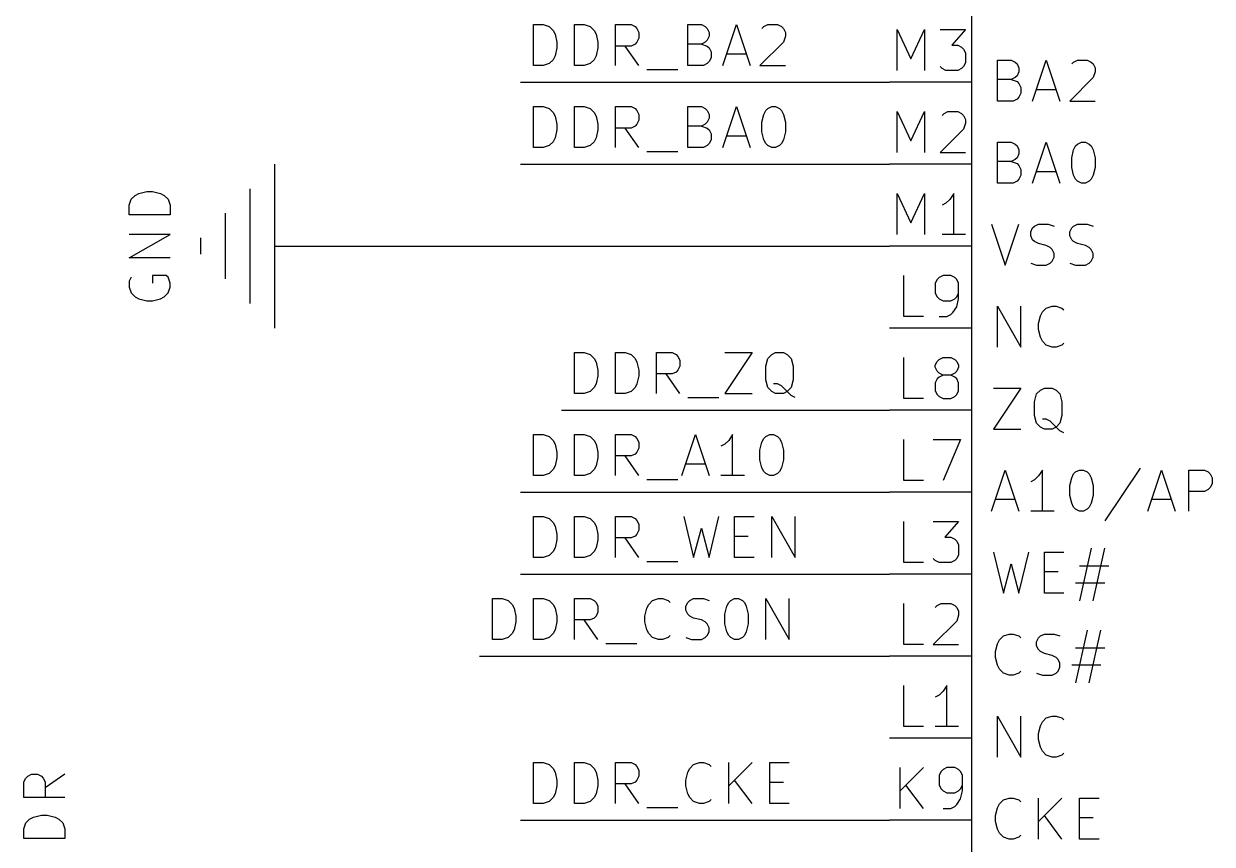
# Model space of a CAD drawing. Header units: millimetres. Extents: x 3 to 246, y -195 to -4.
# Drawn here: x 12.55 to 49.37, y -99.81 to -74.39 of the extents above; entities that cross this region are included whole.
import ezdxf

# ---------------------------------------------------------------- set-up
doc = ezdxf.new("R2010")
doc.units = ezdxf.units.MM
for name, color, linetype in [('GREENSIXTYFIVE', 129, 'CONTINUOUS'), ('LIGHTGREEN', 92, 'CONTINUOUS'), ('LIGHTRED', 12, 'CONTINUOUS'), ('RED', 14, 'CONTINUOUS'), ('REDSIX', 19, 'CONTINUOUS')]:
    doc.layers.add(name, color=color, linetype=linetype)

msp = doc.modelspace()

# ---------------------------------------------------------------- linework, layer by layer
at = {"layer": 'GREENSIXTYFIVE', "linetype": 'CONTINUOUS'}
for p, q in [((42.7203, -76.7875), (42.7203, -75.5175)), ((42.7203, -75.5175), (43.1437, -75.5175)), ((43.1437, -75.5175), (43.2646, -75.578)), ((43.2646, -75.578), (43.3251, -75.6385)), ((43.3251, -75.6385), (43.3856, -75.7594)), ((43.3856, -75.7594), (43.3856, -75.8804)), ((43.8089, -76.7875), (44.2322, -75.5175)), ((44.2322, -75.5175), (44.6556, -76.7875)), ((45.0185, -75.6385), (45.0789, -75.578)), ((45.0789, -75.578), (45.1999, -75.5175)), ((45.1999, -75.5175), (45.5023, -75.5175)), ((45.5023, -75.5175), (45.6232, -75.578)), ((45.6232, -75.578), (45.6837, -75.6385)), ((45.6837, -75.6385), (45.7442, -75.7594)), ((45.7442, -75.7594), (45.7442, -75.8804)), ((43.1437, -76.1223), (42.7203, -76.1223)), ((43.2646, -76.0618), (43.1437, -76.1223)), ((43.1437, -76.1223), (43.3251, -76.1828)), ((43.3251, -76.0013), (43.2646, -76.0618)), ((43.3856, -75.8804), (43.3251, -76.0013)), ((43.3251, -76.1828), (43.3856, -76.2432)), ((45.6837, -76.0618), (44.958, -76.7875)), ((45.7442, -75.8804), (45.6837, -76.0618)), ((43.3856, -76.2432), (43.446, -76.3642)), ((43.446, -76.5456), (43.3856, -76.6666)), ((43.446, -76.3642), (43.446, -76.5456)), ((43.9299, -76.4247), (44.5346, -76.4247)), ((43.2041, -76.7875), (42.7203, -76.7875)), ((43.3251, -76.7271), (43.2041, -76.7875)), ((43.3856, -76.6666), (43.3251, -76.7271)), ((44.958, -76.7875), (45.7442, -76.7875)), ((42.7203, -79.3275), (42.7203, -78.0575)), ((42.7203, -78.0575), (43.1437, -78.0575)), ((43.1437, -78.0575), (43.2646, -78.118)), ((43.2646, -78.118), (43.3251, -78.1785)), ((43.3251, -78.1785), (43.3856, -78.2994)), ((43.3856, -78.4204), (43.3251, -78.5413)), ((43.3856, -78.2994), (43.3856, -78.4204)), ((43.8089, -79.3275), (44.2322, -78.0575)), ((44.2322, -78.0575), (44.6556, -79.3275)), ((45.0185, -78.5413), (45.0789, -78.2994)), ((45.0789, -78.2994), (45.1394, -78.1785)), ((45.1394, -78.1785), (45.1999, -78.118)), ((45.1999, -78.118), (45.3208, -78.0575)), ((45.3208, -78.0575), (45.4418, -78.0575)), ((45.4418, -78.0575), (45.5627, -78.118)), ((45.5627, -78.118), (45.6232, -78.1785)), ((45.6232, -78.1785), (45.6837, -78.2994)), ((45.6837, -78.2994), (45.7442, -78.5413)), ((43.1437, -78.6623), (42.7203, -78.6623)), ((43.2646, -78.6018), (43.1437, -78.6623)), ((43.1437, -78.6623), (43.3251, -78.7228)), ((43.3251, -78.5413), (43.2646, -78.6018)), ((43.3251, -78.7228), (43.3856, -78.7832)), ((43.3856, -78.7832), (43.446, -78.9042)), ((45.0185, -78.8437), (45.0185, -78.5413)), ((45.7442, -78.5413), (45.7442, -78.8437)), ((43.446, -79.0856), (43.3856, -79.2066)), ((43.446, -78.9042), (43.446, -79.0856)), ((43.9299, -78.9647), (44.5346, -78.9647)), ((45.0789, -79.0856), (45.0185, -78.8437)), ((45.1394, -79.2066), (45.0789, -79.0856)), ((45.6837, -79.0856), (45.6232, -79.2066)), ((45.7442, -78.8437), (45.6837, -79.0856)), ((43.2041, -79.3275), (42.7203, -79.3275)), ((43.3251, -79.2671), (43.2041, -79.3275)), ((43.3856, -79.2066), (43.3251, -79.2671)), ((45.1999, -79.2671), (45.1394, -79.2066)), ((45.3208, -79.3275), (45.1999, -79.2671)), ((45.4418, -79.3275), (45.3208, -79.3275)), ((45.5627, -79.2671), (45.4418, -79.3275)), ((45.6232, -79.2066), (45.5627, -79.2671)), ((15.8191, -80.0099), (15.8796, -79.8285)), ((15.8796, -79.8285), (16.0006, -79.7075)), ((16.0006, -79.7075), (16.1215, -79.647)), ((16.1215, -79.647), (16.3634, -79.5866)), ((16.3634, -79.5866), (16.5448, -79.5866)), ((16.5448, -79.5866), (16.7867, -79.647)), ((16.7867, -79.647), (16.9077, -79.7075)), ((16.9077, -79.7075), (17.0287, -79.8285)), ((17.0287, -79.8285), (17.0891, -80.0099)), ((15.8191, -80.3123), (15.8191, -80.0099)), ((17.0891, -80.0099), (17.0891, -80.3123)), ((17.0891, -80.3123), (15.8191, -80.3123)), ((42.5389, -80.5975), (42.9622, -81.8675)), ((42.9622, -81.8675), (43.3856, -80.5975)), ((43.8694, -80.658), (43.9904, -80.5975)), ((43.9904, -80.5975), (44.2927, -80.5975)), ((44.2927, -80.5975), (44.4742, -80.658)), ((45.0789, -80.658), (45.1999, -80.5975)), ((45.1999, -80.5975), (45.5022, -80.5975)), ((45.5022, -80.5975), (45.6837, -80.658)), ((15.8191, -81.6428), (17.0891, -80.9171)), ((17.0891, -80.9171), (15.8191, -80.9171)), ((43.7485, -80.8394), (43.8089, -80.7185)), ((43.7485, -80.9604), (43.7485, -80.8394)), ((43.8089, -81.0813), (43.7485, -80.9604)), ((43.8089, -80.7185), (43.8694, -80.658)), ((44.958, -80.8394), (45.0184, -80.7185)), ((44.958, -80.9604), (44.958, -80.8394)), ((45.0184, -81.0813), (44.958, -80.9604)), ((45.0184, -80.7185), (45.0789, -80.658)), ((43.8694, -81.1418), (43.8089, -81.0813)), ((43.9904, -81.2023), (43.8694, -81.1418)), ((44.2323, -81.2628), (43.9904, -81.2023)), ((44.3532, -81.3232), (44.2323, -81.2628)), ((44.4137, -81.3837), (44.3532, -81.3232)), ((45.0789, -81.1418), (45.0184, -81.0813)), ((45.1999, -81.2023), (45.0789, -81.1418)), ((45.4418, -81.2628), (45.1999, -81.2023)), ((45.5627, -81.3232), (45.4418, -81.2628)), ((45.6232, -81.3837), (45.5627, -81.3232)), ((17.0891, -81.6428), (15.8191, -81.6428)), ((44.4742, -81.5047), (44.4137, -81.3837)), ((44.4137, -81.7466), (44.4742, -81.6256)), ((44.4742, -81.6256), (44.4742, -81.5047)), ((45.6837, -81.5047), (45.6232, -81.3837)), ((45.6232, -81.7466), (45.6837, -81.6256)), ((45.6837, -81.6256), (45.6837, -81.5047)), ((43.7485, -81.8071), (43.9299, -81.8675)), ((43.9299, -81.8675), (44.2323, -81.8675)), ((44.2323, -81.8675), (44.3532, -81.8071)), ((44.3532, -81.8071), (44.4137, -81.7466)), ((44.958, -81.8071), (45.1394, -81.8675)), ((45.1394, -81.8675), (45.4418, -81.8675)), ((45.4418, -81.8675), (45.5627, -81.8071)), ((45.5627, -81.8071), (45.6232, -81.7466)), ((15.8796, -82.2475), (15.8191, -82.3685)), ((15.8191, -82.3685), (15.8191, -82.5499)), ((16.9682, -82.1871), (16.5448, -82.1871)), ((16.5448, -82.1871), (16.5448, -82.429)), ((17.0287, -82.2475), (16.9682, -82.1871)), ((17.0891, -82.429), (17.0287, -82.2475)), ((17.0891, -82.5499), (17.0891, -82.429)), ((15.8191, -82.5499), (15.8796, -82.7313)), ((15.8796, -82.7313), (16.0006, -82.8523)), ((16.9077, -82.8523), (17.0287, -82.7313)), ((17.0287, -82.7313), (17.0891, -82.5499)), ((16.0006, -82.8523), (16.1215, -82.9128)), ((16.1215, -82.9128), (16.3634, -82.9732)), ((16.3634, -82.9732), (16.5448, -82.9732)), ((16.5448, -82.9732), (16.7867, -82.9128)), ((16.7867, -82.9128), (16.9077, -82.8523)), ((42.7203, -84.4075), (42.7203, -83.1375)), ((42.7203, -83.1375), (43.446, -84.4075)), ((43.446, -84.4075), (43.446, -83.1375)), ((44.1113, -83.319), (44.2323, -83.198)), ((44.2323, -83.198), (44.4137, -83.1375)), ((44.4137, -83.1375), (44.5346, -83.1375)), ((44.5346, -83.1375), (44.7161, -83.198)), ((44.7161, -83.198), (44.7765, -83.2585)), ((43.9904, -83.6818), (44.0508, -83.4399)), ((44.0508, -83.4399), (44.1113, -83.319)), ((43.9904, -83.8632), (43.9904, -83.6818)), ((44.0508, -84.1051), (43.9904, -83.8632)), ((44.1113, -84.2261), (44.0508, -84.1051)), ((44.2323, -84.3471), (44.1113, -84.2261)), ((44.7765, -84.2866), (44.7161, -84.3471)), ((44.4137, -84.4075), (44.2323, -84.3471)), ((44.5346, -84.4075), (44.4137, -84.4075)), ((44.7161, -84.3471), (44.5346, -84.4075)), ((42.5994, -85.6775), (43.446, -85.6775)), ((43.446, -85.6775), (42.5994, -86.9475)), ((43.9298, -85.859), (44.0508, -85.738)), ((44.0508, -85.738), (44.1717, -85.6775)), ((44.1717, -85.6775), (44.4136, -85.6775)), ((44.4136, -85.6775), (44.5346, -85.738)), ((44.5346, -85.738), (44.6555, -85.859)), ((43.8694, -86.1009), (43.9298, -85.859)), ((43.8694, -86.5242), (43.8694, -86.1009)), ((44.6555, -85.859), (44.716, -86.1009)), ((44.716, -86.1009), (44.716, -86.5242)), ((43.9298, -86.7661), (43.8694, -86.5242)), ((44.0508, -86.8871), (43.9298, -86.7661)), ((44.1717, -86.9475), (44.0508, -86.8871)), ((44.2322, -86.6451), (44.1113, -86.6451)), ((44.3532, -86.7056), (44.2322, -86.6451)), ((44.5346, -86.8871), (44.3532, -86.7056)), ((44.5346, -86.8871), (44.4136, -86.9475)), ((44.6555, -86.7661), (44.5346, -86.8871)), ((44.6555, -87.008), (44.5346, -86.8871)), ((44.716, -86.5242), (44.6555, -86.7661)), ((42.5994, -86.9475), (43.446, -86.9475)), ((44.4136, -86.9475), (44.1717, -86.9475)), ((44.7765, -87.0685), (44.6555, -87.008)), ((42.5389, -89.4875), (42.9622, -88.2175)), ((42.9622, -88.2175), (43.3856, -89.4875)), ((44.1113, -88.2175), (43.9904, -88.399)), ((44.1113, -89.4875), (44.1113, -88.2175)), ((45.0184, -88.4594), (45.0789, -88.3385)), ((45.0789, -88.3385), (45.1394, -88.278)), ((45.1394, -88.278), (45.2603, -88.2175)), ((45.2603, -88.2175), (45.3813, -88.2175)), ((45.3813, -88.2175), (45.5022, -88.278)), ((45.5022, -88.278), (45.5627, -88.3385)), ((45.5627, -88.3385), (45.6232, -88.4594)), ((47.1351, -88.1571), (46.0465, -89.7899)), ((47.377, -89.4875), (47.8003, -88.2175)), ((47.8003, -88.2175), (48.2237, -89.4875)), ((48.647, -89.4875), (48.647, -88.2175)), ((48.647, -88.2175), (49.1308, -88.2175)), ((49.1308, -88.2175), (49.2518, -88.278)), ((49.2518, -88.278), (49.3123, -88.3385)), ((49.3123, -88.3385), (49.3727, -88.4594)), ((43.8694, -88.5199), (43.7485, -88.5804)), ((43.9904, -88.399), (43.8694, -88.5199)), ((44.958, -88.7013), (45.0184, -88.4594)), ((44.958, -89.0037), (44.958, -88.7013)), ((45.6232, -88.4594), (45.6837, -88.7013)), ((45.6837, -88.7013), (45.6837, -89.0037)), ((49.3727, -88.6409), (49.3123, -88.7618)), ((49.3727, -88.4594), (49.3727, -88.6409)), ((45.0184, -89.2456), (44.958, -89.0037)), ((45.6837, -89.0037), (45.6232, -89.2456)), ((49.1308, -88.8828), (48.647, -88.8828)), ((49.2518, -88.8223), (49.1308, -88.8828)), ((49.3123, -88.7618), (49.2518, -88.8223)), ((42.6599, -89.1247), (43.2646, -89.1247)), ((45.0789, -89.3666), (45.0184, -89.2456)), ((45.1394, -89.4271), (45.0789, -89.3666)), ((45.2603, -89.4875), (45.1394, -89.4271)), ((45.5022, -89.4271), (45.3813, -89.4875)), ((45.5627, -89.3666), (45.5022, -89.4271)), ((45.6232, -89.2456), (45.5627, -89.3666)), ((47.498, -89.1247), (48.1027, -89.1247)), ((44.4742, -89.4875), (43.7485, -89.4875)), ((45.3813, -89.4875), (45.2603, -89.4875)), ((42.5994, -90.7575), (42.9018, -92.0275)), ((43.3856, -92.0275), (43.688, -90.7575)), ((44.1717, -92.0275), (44.1717, -90.7575)), ((44.1717, -90.7575), (44.7765, -90.7575)), ((45.6231, -90.6366), (45.2603, -92.2694)), ((45.6836, -92.2694), (46.0464, -90.6366)), ((42.9018, -92.0275), (43.1437, -91.1204)), ((43.1437, -91.1204), (43.3856, -92.0275)), ((45.2603, -91.1809), (46.1674, -91.1809)), ((44.1717, -91.3623), (44.5951, -91.3623)), ((44.7765, -92.0275), (44.1717, -92.0275)), ((46.0464, -91.7251), (45.1393, -91.7251)), ((42.7203, -93.5999), (42.7808, -93.479)), ((42.7808, -93.479), (42.9018, -93.358)), ((42.9018, -93.358), (43.0832, -93.2975)), ((43.0832, -93.2975), (43.2041, -93.2975)), ((43.2041, -93.2975), (43.3856, -93.358)), ((43.3856, -93.358), (43.446, -93.4185)), ((43.9299, -93.5394), (43.9903, -93.4185)), ((43.9903, -93.4185), (44.0508, -93.358)), ((44.0508, -93.358), (44.1718, -93.2975)), ((44.1718, -93.2975), (44.4741, -93.2975)), ((44.4741, -93.2975), (44.6556, -93.358)), ((45.5022, -93.1766), (45.1394, -94.8094)), ((45.5627, -94.8094), (45.9255, -93.1766)), ((42.6599, -93.8418), (42.7203, -93.5999)), ((42.6599, -94.0232), (42.6599, -93.8418)), ((43.9299, -93.6604), (43.9299, -93.5394)), ((43.9903, -93.7813), (43.9299, -93.6604)), ((44.0508, -93.8418), (43.9903, -93.7813)), ((44.1718, -93.9023), (44.0508, -93.8418)), ((45.1394, -93.7209), (46.0465, -93.7209)), ((42.7203, -94.2651), (42.6599, -94.0232)), ((44.4137, -93.9628), (44.1718, -93.9023)), ((44.5346, -94.0232), (44.4137, -93.9628)), ((44.5951, -94.0837), (44.5346, -94.0232)), ((44.6556, -94.2047), (44.5951, -94.0837)), ((44.6556, -94.3256), (44.6556, -94.2047)), ((42.7808, -94.3861), (42.7203, -94.2651)), ((42.9018, -94.5071), (42.7808, -94.3861)), ((43.0832, -94.5675), (42.9018, -94.5071)), ((43.2041, -94.5675), (43.0832, -94.5675)), ((43.3856, -94.5071), (43.2041, -94.5675)), ((43.446, -94.4466), (43.3856, -94.5071)), ((43.9299, -94.5071), (44.1113, -94.5675)), ((44.1113, -94.5675), (44.4137, -94.5675)), ((44.4137, -94.5675), (44.5346, -94.5071)), ((44.5346, -94.5071), (44.5951, -94.4466)), ((44.5951, -94.4466), (44.6556, -94.3256)), ((45.9255, -94.2651), (45.0184, -94.2651)), ((42.7203, -97.1075), (42.7203, -95.8375)), ((42.7203, -95.8375), (43.446, -97.1075)), ((43.446, -97.1075), (43.446, -95.8375)), ((44.0508, -96.1399), (44.1113, -96.019)), ((44.1113, -96.019), (44.2323, -95.898)), ((44.2323, -95.898), (44.4137, -95.8375)), ((44.4137, -95.8375), (44.5346, -95.8375)), ((44.5346, -95.8375), (44.7161, -95.898)), ((44.7161, -95.898), (44.7765, -95.9585)), ((43.9904, -96.3818), (44.0508, -96.1399)), ((43.9904, -96.5632), (43.9904, -96.3818)), ((44.0508, -96.8051), (43.9904, -96.5632)), ((44.1113, -96.9261), (44.0508, -96.8051)), ((44.2323, -97.0471), (44.1113, -96.9261)), ((44.4137, -97.1075), (44.2323, -97.0471)), ((44.5346, -97.1075), (44.4137, -97.1075)), ((44.7161, -97.0471), (44.5346, -97.1075)), ((44.7765, -96.9866), (44.7161, -97.0471)), ((12.5544, -97.8807), (12.6149, -97.7597)), ((12.5544, -97.8807), (12.6149, -97.7597)), ((12.5544, -98.3645), (12.5544, -97.8807)), ((12.5544, -98.3645), (12.5544, -97.8807)), ((12.6149, -97.7597), (12.6754, -97.6992)), ((12.6149, -97.7597), (12.6754, -97.6992)), ((12.6754, -97.6992), (12.7963, -97.6388)), ((12.6754, -97.6992), (12.7963, -97.6388)), ((12.7963, -97.6388), (12.9778, -97.6388)), ((12.7963, -97.6388), (12.9778, -97.6388)), ((12.9778, -97.6388), (13.0987, -97.6992)), ((12.9778, -97.6388), (13.0987, -97.6992)), ((13.0987, -97.6992), (13.1592, -97.7597)), ((13.0987, -97.6992), (13.1592, -97.7597)), ((13.1592, -97.7597), (13.2197, -97.8807)), ((13.1592, -97.7597), (13.2197, -97.8807)), ((13.8244, -97.6388), (13.2197, -98.0621)), ((13.8244, -97.6388), (13.2197, -98.0621)), ((13.2197, -97.8807), (13.2197, -98.3645)), ((13.2197, -97.8807), (13.2197, -98.3645)), ((13.8244, -98.3645), (12.5544, -98.3645)), ((13.8244, -98.3645), (12.5544, -98.3645)), ((42.7203, -98.6799), (42.7808, -98.559)), ((42.7808, -98.559), (42.9018, -98.438)), ((42.9018, -98.438), (43.0832, -98.3775)), ((43.0832, -98.3775), (43.2041, -98.3775)), ((43.2041, -98.3775), (43.3856, -98.438)), ((43.3856, -98.438), (43.446, -98.4985)), ((43.9903, -99.6475), (43.9903, -98.3775)), ((44.716, -98.3775), (43.9903, -99.1032)), ((45.2603, -99.6475), (45.2603, -98.3775)), ((45.2603, -98.3775), (45.8651, -98.3775)), ((12.6149, -99.1507), (12.7359, -99.0297)), ((12.6149, -99.1507), (12.7359, -99.0297)), ((12.7359, -99.0297), (12.8568, -98.9692)), ((12.7359, -99.0297), (12.8568, -98.9692)), ((12.8568, -98.9692), (13.0987, -98.9088)), ((12.8568, -98.9692), (13.0987, -98.9088)), ((13.0987, -98.9088), (13.2801, -98.9088)), ((13.0987, -98.9088), (13.2801, -98.9088)), ((13.2801, -98.9088), (13.522, -98.9692)), ((13.2801, -98.9088), (13.522, -98.9692)), ((13.522, -98.9692), (13.643, -99.0297)), ((13.522, -98.9692), (13.643, -99.0297)), ((13.643, -99.0297), (13.764, -99.1507)), ((13.643, -99.0297), (13.764, -99.1507)), ((42.6599, -98.9218), (42.7203, -98.6799)), ((42.6599, -99.1032), (42.6599, -98.9218)), ((44.716, -99.6475), (44.1718, -98.9218)), ((45.2603, -98.9823), (45.6837, -98.9823)), ((12.5544, -99.3321), (12.6149, -99.1507)), ((12.5544, -99.3321), (12.6149, -99.1507)), ((12.5544, -99.6345), (12.5544, -99.3321)), ((12.5544, -99.6345), (12.5544, -99.3321)), ((13.764, -99.1507), (13.8244, -99.3321)), ((13.764, -99.1507), (13.8244, -99.3321)), ((13.8244, -99.3321), (13.8244, -99.6345)), ((13.8244, -99.3321), (13.8244, -99.6345)), ((42.7203, -99.3451), (42.6599, -99.1032)), ((42.7808, -99.4661), (42.7203, -99.3451)), ((13.8244, -99.6345), (12.5544, -99.6345)), ((13.8244, -99.6345), (12.5544, -99.6345)), ((42.9018, -99.5871), (42.7808, -99.4661)), ((43.0832, -99.6475), (42.9018, -99.5871)), ((43.2041, -99.6475), (43.0832, -99.6475)), ((43.3856, -99.5871), (43.2041, -99.6475)), ((43.446, -99.5266), (43.3856, -99.5871)), ((45.8651, -99.6475), (45.2603, -99.6475))]:
    msp.add_line(p, q, dxfattribs=at)
at = {"layer": 'LIGHTGREEN', "linetype": 'CONTINUOUS'}
for p, q in [((27.94, -76.2), (39.37, -76.2)), ((27.94, -78.74), (39.37, -78.74)), ((22.86, -81.28), (39.37, -81.28)), ((29.21, -86.36), (39.37, -86.36)), ((27.94, -88.9), (39.37, -88.9)), ((27.94, -91.44), (39.37, -91.44)), ((26.67, -93.98), (39.37, -93.98)), ((27.94, -99.06), (39.37, -99.06))]:
    msp.add_line(p, q, dxfattribs=at)
at = {"layer": 'LIGHTRED', "linetype": 'CONTINUOUS'}
for p, q in [((39.6119, -75.8413), (39.6119, -74.5713)), ((39.6119, -74.5713), (40.0353, -75.4785)), ((40.0353, -75.4785), (40.4586, -74.5713)), ((40.4586, -74.5713), (40.4586, -75.8413)), ((40.9424, -74.5713), (41.7286, -74.5713)), ((41.7286, -74.5713), (41.3052, -75.0551)), ((41.3052, -75.0551), (41.4867, -75.0551)), ((41.4867, -75.0551), (41.6076, -75.1156)), ((41.6076, -75.1156), (41.6681, -75.1761)), ((41.6681, -75.1761), (41.7286, -75.297)), ((41.7286, -75.297), (41.7286, -75.5994)), ((41.0029, -75.7809), (40.9424, -75.7204)), ((41.1238, -75.8413), (41.0029, -75.7809)), ((41.4867, -75.8413), (41.1238, -75.8413)), ((41.6076, -75.7809), (41.4867, -75.8413)), ((41.6681, -75.7204), (41.6076, -75.7809)), ((41.7286, -75.5994), (41.6681, -75.7204)), ((39.6119, -78.3813), (39.6119, -77.1113)), ((39.6119, -77.1113), (40.0353, -78.0185)), ((40.0353, -78.0185), (40.4586, -77.1113)), ((40.4586, -77.1113), (40.4586, -78.3813)), ((41.0029, -77.2323), (41.0633, -77.1718)), ((41.0633, -77.1718), (41.1843, -77.1113)), ((41.1843, -77.1113), (41.4867, -77.1113)), ((41.4867, -77.1113), (41.6076, -77.1718)), ((41.6076, -77.1718), (41.6681, -77.2323)), ((41.6681, -77.2323), (41.7286, -77.3532)), ((41.6681, -77.6556), (40.9424, -78.3813)), ((41.7286, -77.4742), (41.6681, -77.6556)), ((41.7286, -77.3532), (41.7286, -77.4742)), ((40.9424, -78.3813), (41.7286, -78.3813)), ((39.6119, -80.9213), (39.6119, -79.6513)), ((39.6119, -79.6513), (40.0353, -80.5585)), ((40.0353, -80.5585), (40.4586, -79.6513)), ((40.4586, -79.6513), (40.4586, -80.9213)), ((41.2448, -79.8328), (41.1238, -79.9537)), ((41.3657, -79.6513), (41.2448, -79.8328)), ((41.3657, -80.9213), (41.3657, -79.6513)), ((41.1238, -79.9537), (41.0029, -80.0142)), ((41.7286, -80.9213), (41.0029, -80.9213)), ((39.8235, -83.4613), (39.8235, -82.1913)), ((40.8516, -82.3123), (40.7912, -82.4332)), ((40.7912, -82.4332), (40.7912, -82.7356)), ((40.9121, -82.2518), (40.8516, -82.3123)), ((41.0331, -82.1913), (40.9121, -82.2518)), ((41.275, -82.1913), (41.0331, -82.1913)), ((41.3959, -82.2518), (41.275, -82.1913)), ((41.4564, -82.3123), (41.3959, -82.2518)), ((41.5169, -82.4332), (41.4564, -82.3123)), ((41.5169, -82.917), (41.5169, -82.4332)), ((40.7912, -82.7356), (40.8516, -82.8566)), ((41.4564, -82.8566), (41.5169, -82.7356)), ((40.8516, -82.8566), (40.9121, -82.917)), ((40.9121, -82.917), (41.0331, -82.9775)), ((41.0331, -82.9775), (41.275, -82.9775)), ((41.275, -82.9775), (41.3959, -82.917)), ((41.3354, -83.3404), (41.4564, -83.1589)), ((41.3959, -82.917), (41.4564, -82.8566)), ((41.4564, -83.1589), (41.5169, -82.917)), ((40.4283, -83.4613), (39.8235, -83.4613)), ((40.9121, -83.4613), (41.154, -83.4613)), ((41.154, -83.4613), (41.275, -83.4009)), ((41.275, -83.4009), (41.3354, -83.3404)), ((39.8235, -86.0013), (39.8235, -84.7313)), ((40.7912, -84.9732), (40.8516, -84.8523)), ((40.7912, -85.0337), (40.7912, -84.9732)), ((40.8516, -85.1547), (40.7912, -85.0337)), ((40.8516, -84.8523), (40.9121, -84.7918)), ((40.9121, -84.7918), (41.0331, -84.7313)), ((41.0331, -84.7313), (41.275, -84.7313)), ((41.275, -84.7313), (41.3959, -84.7918)), ((41.3959, -84.7918), (41.4564, -84.8523)), ((41.4564, -84.8523), (41.5169, -84.9732)), ((41.5169, -85.0337), (41.4564, -85.1547)), ((41.5169, -84.9732), (41.5169, -85.0337)), ((40.8516, -85.3966), (40.7912, -85.5175)), ((40.9121, -85.2151), (40.8516, -85.1547)), ((40.9121, -85.3361), (40.8516, -85.3966)), ((41.0331, -85.2756), (40.9121, -85.2151)), ((41.0331, -85.2756), (40.9121, -85.3361)), ((41.275, -85.2756), (41.0331, -85.2756)), ((41.3959, -85.2151), (41.275, -85.2756)), ((41.3959, -85.3361), (41.275, -85.2756)), ((41.4564, -85.1547), (41.3959, -85.2151)), ((41.4564, -85.3966), (41.3959, -85.3361)), ((41.5169, -85.5175), (41.4564, -85.3966)), ((40.7912, -85.5175), (40.7912, -85.7594)), ((40.7912, -85.7594), (40.8516, -85.8804)), ((41.4564, -85.8804), (41.5169, -85.7594)), ((41.5169, -85.7594), (41.5169, -85.5175)), ((40.4283, -86.0013), (39.8235, -86.0013)), ((40.8516, -85.8804), (40.9121, -85.9409)), ((40.9121, -85.9409), (41.0331, -86.0013)), ((41.0331, -86.0013), (41.275, -86.0013)), ((41.275, -86.0013), (41.3959, -85.9409)), ((41.3959, -85.9409), (41.4564, -85.8804)), ((39.8235, -88.5413), (39.8235, -87.2713)), ((40.7307, -87.2713), (41.5773, -87.2713)), ((41.5773, -87.2713), (41.0331, -88.5413)), ((40.4283, -88.5413), (39.8235, -88.5413)), ((39.8235, -91.0813), (39.8235, -89.8113)), ((40.7307, -89.8113), (41.5169, -89.8113)), ((41.5169, -89.8113), (41.0935, -90.2951)), ((41.0935, -90.2951), (41.275, -90.2951)), ((41.275, -90.2951), (41.3959, -90.3556)), ((41.3959, -90.3556), (41.4564, -90.4161)), ((41.4564, -90.4161), (41.5169, -90.537)), ((41.5169, -90.537), (41.5169, -90.8394)), ((41.5169, -90.8394), (41.4564, -90.9604)), ((40.4283, -91.0813), (39.8235, -91.0813)), ((40.7912, -91.0209), (40.7307, -90.9604)), ((40.9121, -91.0813), (40.7912, -91.0209)), ((41.275, -91.0813), (40.9121, -91.0813)), ((41.3959, -91.0209), (41.275, -91.0813)), ((41.4564, -90.9604), (41.3959, -91.0209)), ((39.8235, -93.6213), (39.8235, -92.3513)), ((40.7912, -92.4723), (40.8516, -92.4118)), ((40.8516, -92.4118), (40.9726, -92.3513)), ((40.9726, -92.3513), (41.275, -92.3513)), ((41.275, -92.3513), (41.3959, -92.4118)), ((41.3959, -92.4118), (41.4564, -92.4723)), ((41.4564, -92.4723), (41.5169, -92.5932)), ((41.5169, -92.7142), (41.4564, -92.8956)), ((41.5169, -92.5932), (41.5169, -92.7142)), ((41.4564, -92.8956), (40.7307, -93.6213)), ((40.4283, -93.6213), (39.8235, -93.6213)), ((40.7307, -93.6213), (41.5169, -93.6213)), ((39.8235, -96.1613), (39.8235, -94.8913)), ((41.154, -94.8913), (41.0331, -95.0728)), ((41.154, -96.1613), (41.154, -94.8913)), ((40.9121, -95.1937), (40.7912, -95.2542)), ((41.0331, -95.0728), (40.9121, -95.1937)), ((40.4283, -96.1613), (39.8235, -96.1613)), ((41.5169, -96.1613), (40.7912, -96.1613)), ((39.7026, -98.7013), (39.7026, -97.4313)), ((40.4283, -97.4313), (39.7026, -98.157)), ((40.9726, -97.5523), (40.9122, -97.6732)), ((41.0331, -97.4918), (40.9726, -97.5523)), ((41.1541, -97.4313), (41.0331, -97.4918)), ((41.396, -97.4313), (41.1541, -97.4313)), ((41.5169, -97.4918), (41.396, -97.4313)), ((41.5774, -97.5523), (41.5169, -97.4918)), ((41.6379, -97.6732), (41.5774, -97.5523)), ((40.9122, -97.6732), (40.9122, -97.9756)), ((41.6379, -98.157), (41.6379, -97.6732)), ((40.4283, -98.7013), (39.8841, -97.9756)), ((40.9122, -97.9756), (40.9726, -98.0966)), ((40.9726, -98.0966), (41.0331, -98.157)), ((41.0331, -98.157), (41.1541, -98.2175)), ((41.1541, -98.2175), (41.396, -98.2175)), ((41.396, -98.2175), (41.5169, -98.157)), ((41.5169, -98.157), (41.5774, -98.0966)), ((41.5774, -98.0966), (41.6379, -97.9756)), ((41.5774, -98.3989), (41.6379, -98.157)), ((41.275, -98.7013), (41.396, -98.6409)), ((41.396, -98.6409), (41.4564, -98.5804)), ((41.4564, -98.5804), (41.5774, -98.3989)), ((41.0331, -98.7013), (41.275, -98.7013))]:
    msp.add_line(p, q, dxfattribs=at)
at = {"layer": 'RED', "linetype": 'CONTINUOUS'}
for p, q in [((41.91, -5.08), (41.91, -129.54)), ((41.91, -76.2), (39.37, -76.2)), ((20.32, -78.74), (20.32, -83.82)), ((41.91, -78.74), (39.37, -78.74)), ((19.558, -79.502), (19.558, -83.058)), ((18.796, -80.264), (18.796, -82.296)), ((18.034, -81.026), (18.034, -81.534)), ((20.32, -81.28), (22.86, -81.28)), ((41.91, -81.28), (39.37, -81.28)), ((41.91, -83.82), (39.37, -83.82)), ((41.91, -86.36), (39.37, -86.36)), ((41.91, -88.9), (39.37, -88.9)), ((41.91, -91.44), (39.37, -91.44)), ((41.91, -93.98), (39.37, -93.98)), ((41.91, -96.52), (39.37, -96.52)), ((41.91, -99.06), (39.37, -99.06))]:
    msp.add_line(p, q, dxfattribs=at)
at = {"layer": 'REDSIX', "linetype": 'CONTINUOUS'}
for p, q in [((28.3467, -75.6869), (28.3467, -74.4169)), ((28.3467, -74.4169), (28.6491, -74.4169)), ((28.6491, -74.4169), (28.8305, -74.4774)), ((28.8305, -74.4774), (28.9515, -74.5984)), ((28.9515, -74.5984), (29.012, -74.7193)), ((29.012, -74.7193), (29.0724, -74.9612)), ((29.6167, -75.6869), (29.6167, -74.4169)), ((29.6167, -74.4169), (29.9191, -74.4169)), ((29.9191, -74.4169), (30.1005, -74.4774)), ((30.1005, -74.4774), (30.2215, -74.5984)), ((30.2215, -74.5984), (30.282, -74.7193)), ((30.282, -74.7193), (30.3424, -74.9612)), ((30.8867, -75.6869), (30.8867, -74.4169)), ((30.8867, -74.4169), (31.3705, -74.4169)), ((31.3705, -74.4169), (31.4915, -74.4774)), ((31.4915, -74.4774), (31.552, -74.5379)), ((31.552, -74.5379), (31.6124, -74.6588)), ((31.6124, -74.6588), (31.6124, -74.8403)), ((33.1243, -75.6869), (33.1243, -74.4169)), ((33.1243, -74.4169), (33.5477, -74.4169)), ((33.5477, -74.4169), (33.6686, -74.4774)), ((33.6686, -74.4774), (33.7291, -74.5379)), ((33.7291, -74.5379), (33.7896, -74.6588)), ((33.7896, -74.6588), (33.7896, -74.7798)), ((34.2129, -75.6869), (34.6362, -74.4169)), ((34.6362, -74.4169), (35.0596, -75.6869)), ((35.4225, -74.5379), (35.4829, -74.4774)), ((35.4829, -74.4774), (35.6039, -74.4169)), ((35.6039, -74.4169), (35.9063, -74.4169)), ((35.9063, -74.4169), (36.0272, -74.4774)), ((36.0272, -74.4774), (36.0877, -74.5379)), ((36.0877, -74.5379), (36.1482, -74.6588)), ((36.1482, -74.6588), (36.1482, -74.7798)), ((29.0724, -74.9612), (29.0724, -75.1426)), ((30.3424, -74.9612), (30.3424, -75.1426)), ((31.3705, -75.0822), (30.8867, -75.0822)), ((31.6124, -75.6869), (31.1891, -75.0822)), ((31.4915, -75.0217), (31.3705, -75.0822)), ((31.552, -74.9612), (31.4915, -75.0217)), ((31.6124, -74.8403), (31.552, -74.9612)), ((33.5477, -75.0217), (33.1243, -75.0217)), ((33.6686, -74.9612), (33.5477, -75.0217)), ((33.5477, -75.0217), (33.7291, -75.0822)), ((33.7291, -74.9007), (33.6686, -74.9612)), ((33.7896, -74.7798), (33.7291, -74.9007)), ((33.7291, -75.0822), (33.7896, -75.1426)), ((36.0877, -74.9612), (35.362, -75.6869)), ((36.1482, -74.7798), (36.0877, -74.9612)), ((29.012, -75.3845), (28.9515, -75.5055)), ((29.0724, -75.1426), (29.012, -75.3845)), ((30.282, -75.3845), (30.2215, -75.5055)), ((30.3424, -75.1426), (30.282, -75.3845)), ((33.7896, -75.1426), (33.85, -75.2636)), ((33.85, -75.445), (33.7896, -75.566)), ((33.85, -75.2636), (33.85, -75.445)), ((34.3339, -75.3241), (34.9386, -75.3241)), ((28.6491, -75.6869), (28.3467, -75.6869)), ((28.8305, -75.6265), (28.6491, -75.6869)), ((28.9515, -75.5055), (28.8305, -75.6265)), ((29.9191, -75.6869), (29.6167, -75.6869)), ((30.1005, -75.6265), (29.9191, -75.6869)), ((30.2215, -75.5055), (30.1005, -75.6265)), ((31.8544, -75.8079), (32.822, -75.8079)), ((33.6081, -75.6869), (33.1243, -75.6869)), ((33.7291, -75.6265), (33.6081, -75.6869)), ((33.7896, -75.566), (33.7291, -75.6265)), ((35.362, -75.6869), (36.1482, -75.6869)), ((28.3467, -78.2269), (28.3467, -76.9569)), ((28.3467, -76.9569), (28.6491, -76.9569)), ((28.6491, -76.9569), (28.8305, -77.0174)), ((28.8305, -77.0174), (28.9515, -77.1384)), ((28.9515, -77.1384), (29.012, -77.2593)), ((29.012, -77.2593), (29.0724, -77.5012)), ((29.6167, -78.2269), (29.6167, -76.9569)), ((29.6167, -76.9569), (29.9191, -76.9569)), ((29.9191, -76.9569), (30.1005, -77.0174)), ((30.1005, -77.0174), (30.2215, -77.1384)), ((30.2215, -77.1384), (30.282, -77.2593)), ((30.282, -77.2593), (30.3424, -77.5012)), ((30.8867, -78.2269), (30.8867, -76.9569)), ((30.8867, -76.9569), (31.3705, -76.9569)), ((31.3705, -76.9569), (31.4915, -77.0174)), ((31.4915, -77.0174), (31.552, -77.0779)), ((31.552, -77.0779), (31.6124, -77.1988)), ((31.6124, -77.1988), (31.6124, -77.3803)), ((33.1243, -78.2269), (33.1243, -76.9569)), ((33.1243, -76.9569), (33.5477, -76.9569)), ((33.5477, -76.9569), (33.6686, -77.0174)), ((33.6686, -77.0174), (33.7291, -77.0779)), ((33.7291, -77.0779), (33.7896, -77.1988)), ((33.7896, -77.1988), (33.7896, -77.3198)), ((34.2129, -78.2269), (34.6362, -76.9569)), ((34.6362, -76.9569), (35.0596, -78.2269)), ((35.4225, -77.4407), (35.4829, -77.1988)), ((35.4829, -77.1988), (35.5434, -77.0779)), ((35.5434, -77.0779), (35.6039, -77.0174)), ((35.6039, -77.0174), (35.7248, -76.9569)), ((35.7248, -76.9569), (35.8458, -76.9569)), ((35.8458, -76.9569), (35.9667, -77.0174)), ((35.9667, -77.0174), (36.0272, -77.0779)), ((36.0272, -77.0779), (36.0877, -77.1988)), ((36.0877, -77.1988), (36.1482, -77.4407)), ((29.0724, -77.6826), (29.012, -77.9245)), ((29.0724, -77.5012), (29.0724, -77.6826)), ((30.3424, -77.6826), (30.282, -77.9245)), ((30.3424, -77.5012), (30.3424, -77.6826)), ((31.3705, -77.6222), (30.8867, -77.6222)), ((31.6124, -78.2269), (31.1891, -77.6222)), ((31.4915, -77.5617), (31.3705, -77.6222)), ((31.552, -77.5012), (31.4915, -77.5617)), ((31.6124, -77.3803), (31.552, -77.5012)), ((33.5477, -77.5617), (33.1243, -77.5617)), ((33.6686, -77.5012), (33.5477, -77.5617)), ((33.5477, -77.5617), (33.7291, -77.6222)), ((33.7291, -77.4407), (33.6686, -77.5012)), ((33.7896, -77.3198), (33.7291, -77.4407)), ((33.7291, -77.6222), (33.7896, -77.6826)), ((33.7896, -77.6826), (33.85, -77.8036)), ((35.4225, -77.7431), (35.4225, -77.4407)), ((36.1482, -77.4407), (36.1482, -77.7431)), ((28.9515, -78.0455), (28.8305, -78.1665)), ((29.012, -77.9245), (28.9515, -78.0455)), ((30.2215, -78.0455), (30.1005, -78.1665)), ((30.282, -77.9245), (30.2215, -78.0455)), ((33.85, -77.985), (33.7896, -78.106)), ((33.85, -77.8036), (33.85, -77.985)), ((34.3339, -77.8641), (34.9386, -77.8641)), ((35.4829, -77.985), (35.4225, -77.7431)), ((35.5434, -78.106), (35.4829, -77.985)), ((36.0877, -77.985), (36.0272, -78.106)), ((36.1482, -77.7431), (36.0877, -77.985)), ((28.6491, -78.2269), (28.3467, -78.2269)), ((28.8305, -78.1665), (28.6491, -78.2269)), ((29.9191, -78.2269), (29.6167, -78.2269)), ((30.1005, -78.1665), (29.9191, -78.2269)), ((31.8544, -78.3479), (32.822, -78.3479)), ((33.6081, -78.2269), (33.1243, -78.2269)), ((33.7291, -78.1665), (33.6081, -78.2269)), ((33.7896, -78.106), (33.7291, -78.1665)), ((35.6039, -78.1665), (35.5434, -78.106)), ((35.7248, -78.2269), (35.6039, -78.1665)), ((35.8458, -78.2269), (35.7248, -78.2269)), ((35.9667, -78.1665), (35.8458, -78.2269)), ((36.0272, -78.106), (35.9667, -78.1665)), ((29.6167, -85.8469), (29.6167, -84.5769)), ((29.6167, -84.5769), (29.9191, -84.5769)), ((29.9191, -84.5769), (30.1005, -84.6374)), ((30.1005, -84.6374), (30.2215, -84.7584)), ((30.8867, -85.8469), (30.8867, -84.5769)), ((30.8867, -84.5769), (31.1891, -84.5769)), ((31.1891, -84.5769), (31.3705, -84.6374)), ((31.3705, -84.6374), (31.4915, -84.7584)), ((32.1567, -85.8469), (32.1567, -84.5769)), ((32.1567, -84.5769), (32.6405, -84.5769)), ((32.6405, -84.5769), (32.7615, -84.6374)), ((32.7615, -84.6374), (32.822, -84.6979)), ((34.2734, -84.5769), (35.12, -84.5769)), ((35.12, -84.5769), (34.2734, -85.8469)), ((35.6038, -84.7584), (35.7248, -84.6374)), ((35.7248, -84.6374), (35.8457, -84.5769)), ((35.8457, -84.5769), (36.0876, -84.5769)), ((36.0876, -84.5769), (36.2086, -84.6374)), ((36.2086, -84.6374), (36.3295, -84.7584)), ((30.2215, -84.7584), (30.282, -84.8793)), ((30.282, -84.8793), (30.3424, -85.1212)), ((31.4915, -84.7584), (31.552, -84.8793)), ((31.552, -84.8793), (31.6124, -85.1212)), ((32.822, -84.6979), (32.8824, -84.8188)), ((32.8824, -85.0003), (32.822, -85.1212)), ((32.8824, -84.8188), (32.8824, -85.0003)), ((35.5434, -85.0003), (35.6038, -84.7584)), ((35.5434, -85.4236), (35.5434, -85.0003)), ((36.3295, -84.7584), (36.39, -85.0003)), ((36.39, -85.0003), (36.39, -85.4236)), ((30.3424, -85.3026), (30.282, -85.5445)), ((30.3424, -85.1212), (30.3424, -85.3026)), ((31.6124, -85.3026), (31.552, -85.5445)), ((31.6124, -85.1212), (31.6124, -85.3026)), ((32.6405, -85.2422), (32.1567, -85.2422)), ((32.8824, -85.8469), (32.4591, -85.2422)), ((32.7615, -85.1817), (32.6405, -85.2422)), ((32.822, -85.1212), (32.7615, -85.1817)), ((30.1005, -85.7865), (29.9191, -85.8469)), ((30.2215, -85.6655), (30.1005, -85.7865)), ((30.282, -85.5445), (30.2215, -85.6655)), ((31.3705, -85.7865), (31.1891, -85.8469)), ((31.4915, -85.6655), (31.3705, -85.7865)), ((31.552, -85.5445), (31.4915, -85.6655)), ((35.6038, -85.6655), (35.5434, -85.4236)), ((35.7248, -85.7865), (35.6038, -85.6655)), ((35.8457, -85.8469), (35.7248, -85.7865)), ((35.9062, -85.5445), (35.7853, -85.5445)), ((36.0272, -85.605), (35.9062, -85.5445)), ((36.2086, -85.7865), (36.0272, -85.605)), ((36.2086, -85.7865), (36.0876, -85.8469)), ((36.3295, -85.6655), (36.2086, -85.7865)), ((36.3295, -85.9074), (36.2086, -85.7865)), ((36.39, -85.4236), (36.3295, -85.6655)), ((29.9191, -85.8469), (29.6167, -85.8469)), ((31.1891, -85.8469), (30.8867, -85.8469)), ((33.1244, -85.9679), (34.092, -85.9679)), ((34.2734, -85.8469), (35.12, -85.8469)), ((36.0876, -85.8469), (35.8457, -85.8469)), ((36.4505, -85.9679), (36.3295, -85.9074)), ((28.3467, -88.3869), (28.3467, -87.1169)), ((28.3467, -87.1169), (28.6491, -87.1169)), ((28.6491, -87.1169), (28.8305, -87.1774)), ((28.8305, -87.1774), (28.9515, -87.2984)), ((29.6167, -88.3869), (29.6167, -87.1169)), ((29.6167, -87.1169), (29.9191, -87.1169)), ((29.9191, -87.1169), (30.1005, -87.1774)), ((30.1005, -87.1774), (30.2215, -87.2984)), ((30.8867, -88.3869), (30.8867, -87.1169)), ((30.8867, -87.1169), (31.3705, -87.1169)), ((31.3705, -87.1169), (31.4915, -87.1774)), ((31.4915, -87.1774), (31.552, -87.2379)), ((31.552, -87.2379), (31.6124, -87.3588)), ((32.9429, -88.3869), (33.3662, -87.1169)), ((33.3662, -87.1169), (33.7896, -88.3869)), ((34.5153, -87.1169), (34.3944, -87.2984)), ((34.5153, -88.3869), (34.5153, -87.1169)), ((35.4224, -87.3588), (35.4829, -87.2379)), ((35.4829, -87.2379), (35.5434, -87.1774)), ((35.5434, -87.1774), (35.6643, -87.1169)), ((35.6643, -87.1169), (35.7853, -87.1169)), ((35.7853, -87.1169), (35.9062, -87.1774)), ((35.9062, -87.1774), (35.9667, -87.2379)), ((35.9667, -87.2379), (36.0272, -87.3588)), ((28.9515, -87.2984), (29.012, -87.4193)), ((29.012, -87.4193), (29.0724, -87.6612)), ((30.2215, -87.2984), (30.282, -87.4193)), ((30.282, -87.4193), (30.3424, -87.6612)), ((31.6124, -87.5403), (31.552, -87.6612)), ((31.6124, -87.3588), (31.6124, -87.5403)), ((34.2734, -87.4193), (34.1525, -87.4798)), ((34.3944, -87.2984), (34.2734, -87.4193)), ((35.362, -87.6007), (35.4224, -87.3588)), ((35.362, -87.9031), (35.362, -87.6007)), ((36.0272, -87.3588), (36.0877, -87.6007)), ((36.0877, -87.6007), (36.0877, -87.9031)), ((29.0724, -87.8426), (29.012, -88.0845)), ((29.0724, -87.6612), (29.0724, -87.8426)), ((30.3424, -87.8426), (30.282, -88.0845)), ((30.3424, -87.6612), (30.3424, -87.8426)), ((31.3705, -87.7822), (30.8867, -87.7822)), ((31.6124, -88.3869), (31.1891, -87.7822)), ((31.4915, -87.7217), (31.3705, -87.7822)), ((31.552, -87.6612), (31.4915, -87.7217)), ((35.4224, -88.145), (35.362, -87.9031)), ((36.0877, -87.9031), (36.0272, -88.145)), ((28.8305, -88.3265), (28.6491, -88.3869)), ((28.9515, -88.2055), (28.8305, -88.3265)), ((29.012, -88.0845), (28.9515, -88.2055)), ((30.1005, -88.3265), (29.9191, -88.3869)), ((30.2215, -88.2055), (30.1005, -88.3265)), ((30.282, -88.0845), (30.2215, -88.2055)), ((33.0639, -88.0241), (33.6686, -88.0241)), ((35.4829, -88.266), (35.4224, -88.145)), ((35.5434, -88.3265), (35.4829, -88.266)), ((35.6643, -88.3869), (35.5434, -88.3265)), ((35.9062, -88.3265), (35.7853, -88.3869)), ((35.9667, -88.266), (35.9062, -88.3265)), ((36.0272, -88.145), (35.9667, -88.266)), ((28.6491, -88.3869), (28.3467, -88.3869)), ((29.9191, -88.3869), (29.6167, -88.3869)), ((31.8544, -88.5079), (32.822, -88.5079)), ((34.8782, -88.3869), (34.1525, -88.3869)), ((35.7853, -88.3869), (35.6643, -88.3869)), ((28.3467, -90.9269), (28.3467, -89.6569)), ((28.3467, -89.6569), (28.6491, -89.6569)), ((28.6491, -89.6569), (28.8305, -89.7174)), ((28.8305, -89.7174), (28.9515, -89.8384)), ((29.6167, -90.9269), (29.6167, -89.6569)), ((29.6167, -89.6569), (29.9191, -89.6569)), ((29.9191, -89.6569), (30.1005, -89.7174)), ((30.1005, -89.7174), (30.2215, -89.8384)), ((30.8867, -90.9269), (30.8867, -89.6569)), ((30.8867, -89.6569), (31.3705, -89.6569)), ((31.3705, -89.6569), (31.4915, -89.7174)), ((31.4915, -89.7174), (31.552, -89.7779)), ((31.552, -89.7779), (31.6124, -89.8988)), ((33.0034, -89.6569), (33.3058, -90.9269)), ((33.7896, -90.9269), (34.092, -89.6569)), ((34.5757, -90.9269), (34.5757, -89.6569)), ((34.5757, -89.6569), (35.1805, -89.6569)), ((35.7247, -90.9269), (35.7247, -89.6569)), ((35.7247, -89.6569), (36.4504, -90.9269)), ((36.4504, -90.9269), (36.4504, -89.6569)), ((28.9515, -89.8384), (29.012, -89.9593)), ((29.012, -89.9593), (29.0724, -90.2012)), ((29.0724, -90.2012), (29.0724, -90.3826)), ((30.2215, -89.8384), (30.282, -89.9593)), ((30.282, -89.9593), (30.3424, -90.2012)), ((30.3424, -90.2012), (30.3424, -90.3826)), ((31.552, -90.2012), (31.4915, -90.2617)), ((31.6124, -90.0803), (31.552, -90.2012)), ((31.6124, -89.8988), (31.6124, -90.0803)), ((33.3058, -90.9269), (33.5477, -90.0198)), ((33.5477, -90.0198), (33.7896, -90.9269)), ((29.0724, -90.3826), (29.012, -90.6245)), ((30.3424, -90.3826), (30.282, -90.6245)), ((31.3705, -90.3222), (30.8867, -90.3222)), ((31.6124, -90.9269), (31.1891, -90.3222)), ((31.4915, -90.2617), (31.3705, -90.3222)), ((34.5757, -90.2617), (34.9991, -90.2617)), ((28.6491, -90.9269), (28.3467, -90.9269)), ((28.8305, -90.8665), (28.6491, -90.9269)), ((28.9515, -90.7455), (28.8305, -90.8665)), ((29.012, -90.6245), (28.9515, -90.7455)), ((29.9191, -90.9269), (29.6167, -90.9269)), ((30.1005, -90.8665), (29.9191, -90.9269)), ((30.2215, -90.7455), (30.1005, -90.8665)), ((30.282, -90.6245), (30.2215, -90.7455)), ((35.1805, -90.9269), (34.5757, -90.9269)), ((31.8544, -91.0479), (32.822, -91.0479)), ((27.0767, -93.4669), (27.0767, -92.1969)), ((27.0767, -92.1969), (27.3791, -92.1969)), ((27.3791, -92.1969), (27.5605, -92.2574)), ((27.5605, -92.2574), (27.6815, -92.3784)), ((27.6815, -92.3784), (27.742, -92.4993)), ((28.3467, -93.4669), (28.3467, -92.1969)), ((28.3467, -92.1969), (28.6491, -92.1969)), ((28.6491, -92.1969), (28.8305, -92.2574)), ((28.8305, -92.2574), (28.9515, -92.3784)), ((28.9515, -92.3784), (29.012, -92.4993)), ((29.6167, -93.4669), (29.6167, -92.1969)), ((29.6167, -92.1969), (30.1005, -92.1969)), ((30.1005, -92.1969), (30.2215, -92.2574)), ((30.2215, -92.2574), (30.282, -92.3179)), ((30.282, -92.3179), (30.3424, -92.4388)), ((31.8543, -92.4993), (31.9148, -92.3784)), ((31.9148, -92.3784), (32.0358, -92.2574)), ((32.0358, -92.2574), (32.2172, -92.1969)), ((32.2172, -92.1969), (32.3381, -92.1969)), ((32.3381, -92.1969), (32.5196, -92.2574)), ((32.5196, -92.2574), (32.58, -92.3179)), ((33.0639, -92.4388), (33.1243, -92.3179)), ((33.1243, -92.3179), (33.1848, -92.2574)), ((33.1848, -92.2574), (33.3058, -92.1969)), ((33.3058, -92.1969), (33.6081, -92.1969)), ((33.6081, -92.1969), (33.7896, -92.2574)), ((34.3338, -92.4388), (34.3943, -92.3179)), ((34.3943, -92.3179), (34.4548, -92.2574)), ((34.4548, -92.2574), (34.5757, -92.1969)), ((34.5757, -92.1969), (34.6967, -92.1969)), ((34.6967, -92.1969), (34.8176, -92.2574)), ((34.8176, -92.2574), (34.8781, -92.3179)), ((34.8781, -92.3179), (34.9386, -92.4388)), ((35.5433, -93.4669), (35.5433, -92.1969)), ((35.5433, -92.1969), (36.269, -93.4669)), ((36.269, -93.4669), (36.269, -92.1969)), ((27.742, -92.4993), (27.8024, -92.7412)), ((27.8024, -92.7412), (27.8024, -92.9226)), ((29.012, -92.4993), (29.0724, -92.7412)), ((29.0724, -92.7412), (29.0724, -92.9226)), ((30.282, -92.7412), (30.2215, -92.8017)), ((30.3424, -92.6203), (30.282, -92.7412)), ((30.3424, -92.4388), (30.3424, -92.6203)), ((31.7939, -92.7412), (31.8543, -92.4993)), ((31.7939, -92.9226), (31.7939, -92.7412)), ((33.0639, -92.5598), (33.0639, -92.4388)), ((33.1243, -92.6807), (33.0639, -92.5598)), ((33.1848, -92.7412), (33.1243, -92.6807)), ((33.3058, -92.8017), (33.1848, -92.7412)), ((34.2734, -92.6807), (34.3338, -92.4388)), ((34.2734, -92.9831), (34.2734, -92.6807)), ((34.9386, -92.4388), (34.9991, -92.6807)), ((34.9991, -92.6807), (34.9991, -92.9831)), ((27.8024, -92.9226), (27.742, -93.1645)), ((29.0724, -92.9226), (29.012, -93.1645)), ((30.1005, -92.8622), (29.6167, -92.8622)), ((30.3424, -93.4669), (29.9191, -92.8622)), ((30.2215, -92.8017), (30.1005, -92.8622)), ((31.8543, -93.1645), (31.7939, -92.9226)), ((33.5477, -92.8622), (33.3058, -92.8017)), ((33.6686, -92.9226), (33.5477, -92.8622)), ((33.7291, -92.9831), (33.6686, -92.9226)), ((33.7896, -93.1041), (33.7291, -92.9831)), ((33.7896, -93.225), (33.7896, -93.1041)), ((34.3338, -93.225), (34.2734, -92.9831)), ((34.9991, -92.9831), (34.9386, -93.225)), ((27.3791, -93.4669), (27.0767, -93.4669)), ((27.5605, -93.4065), (27.3791, -93.4669)), ((27.6815, -93.2855), (27.5605, -93.4065)), ((27.742, -93.1645), (27.6815, -93.2855)), ((28.6491, -93.4669), (28.3467, -93.4669)), ((28.8305, -93.4065), (28.6491, -93.4669)), ((28.9515, -93.2855), (28.8305, -93.4065)), ((29.012, -93.1645), (28.9515, -93.2855)), ((31.9148, -93.2855), (31.8543, -93.1645)), ((32.0358, -93.4065), (31.9148, -93.2855)), ((32.2172, -93.4669), (32.0358, -93.4065)), ((32.3381, -93.4669), (32.2172, -93.4669)), ((32.5196, -93.4065), (32.3381, -93.4669)), ((32.58, -93.346), (32.5196, -93.4065)), ((33.0639, -93.4065), (33.2453, -93.4669)), ((33.2453, -93.4669), (33.5477, -93.4669)), ((33.5477, -93.4669), (33.6686, -93.4065)), ((33.6686, -93.4065), (33.7291, -93.346)), ((33.7291, -93.346), (33.7896, -93.225)), ((34.3943, -93.346), (34.3338, -93.225)), ((34.4548, -93.4065), (34.3943, -93.346)), ((34.5757, -93.4669), (34.4548, -93.4065)), ((34.6967, -93.4669), (34.5757, -93.4669)), ((34.8176, -93.4065), (34.6967, -93.4669)), ((34.8781, -93.346), (34.8176, -93.4065)), ((34.9386, -93.225), (34.8781, -93.346)), ((30.5844, -93.5879), (31.552, -93.5879)), ((28.3467, -98.5469), (28.3467, -97.2769)), ((28.3467, -97.2769), (28.6491, -97.2769)), ((28.6491, -97.2769), (28.8305, -97.3374)), ((28.8305, -97.3374), (28.9515, -97.4584)), ((28.9515, -97.4584), (29.012, -97.5793)), ((29.6167, -98.5469), (29.6167, -97.2769)), ((29.6167, -97.2769), (29.9191, -97.2769)), ((29.9191, -97.2769), (30.1005, -97.3374)), ((30.1005, -97.3374), (30.2215, -97.4584)), ((30.2215, -97.4584), (30.282, -97.5793)), ((30.8867, -98.5469), (30.8867, -97.2769)), ((30.8867, -97.2769), (31.3705, -97.2769)), ((31.3705, -97.2769), (31.4915, -97.3374)), ((31.4915, -97.3374), (31.552, -97.3979)), ((31.552, -97.3979), (31.6124, -97.5188)), ((31.6124, -97.5188), (31.6124, -97.7003)), ((33.1243, -97.5793), (33.1848, -97.4584)), ((33.1848, -97.4584), (33.3058, -97.3374)), ((33.3058, -97.3374), (33.4872, -97.2769)), ((33.4872, -97.2769), (33.6081, -97.2769)), ((33.6081, -97.2769), (33.7896, -97.3374)), ((33.7896, -97.3374), (33.85, -97.3979)), ((34.3943, -98.5469), (34.3943, -97.2769)), ((35.12, -97.2769), (34.3943, -98.0026)), ((35.6643, -98.5469), (35.6643, -97.2769)), ((35.6643, -97.2769), (36.2691, -97.2769)), ((29.012, -97.5793), (29.0724, -97.8212)), ((29.0724, -97.8212), (29.0724, -98.0026)), ((30.282, -97.5793), (30.3424, -97.8212)), ((30.3424, -97.8212), (30.3424, -98.0026)), ((31.4915, -97.8817), (31.3705, -97.9422)), ((31.552, -97.8212), (31.4915, -97.8817)), ((31.6124, -97.7003), (31.552, -97.8212)), ((33.0639, -97.8212), (33.1243, -97.5793)), ((33.0639, -98.0026), (33.0639, -97.8212)), ((35.12, -98.5469), (34.5758, -97.8212)), ((35.6643, -97.8817), (36.0877, -97.8817)), ((29.012, -98.2445), (28.9515, -98.3655)), ((29.0724, -98.0026), (29.012, -98.2445)), ((30.282, -98.2445), (30.2215, -98.3655)), ((30.3424, -98.0026), (30.282, -98.2445)), ((31.3705, -97.9422), (30.8867, -97.9422)), ((31.6124, -98.5469), (31.1891, -97.9422)), ((33.1243, -98.2445), (33.0639, -98.0026)), ((33.1848, -98.3655), (33.1243, -98.2445)), ((28.6491, -98.5469), (28.3467, -98.5469)), ((28.8305, -98.4865), (28.6491, -98.5469)), ((28.9515, -98.3655), (28.8305, -98.4865)), ((29.9191, -98.5469), (29.6167, -98.5469)), ((30.1005, -98.4865), (29.9191, -98.5469)), ((30.2215, -98.3655), (30.1005, -98.4865)), ((31.8544, -98.6679), (32.822, -98.6679)), ((33.3058, -98.4865), (33.1848, -98.3655)), ((33.4872, -98.5469), (33.3058, -98.4865)), ((33.6081, -98.5469), (33.4872, -98.5469)), ((33.7896, -98.4865), (33.6081, -98.5469)), ((33.85, -98.426), (33.7896, -98.4865)), ((36.2691, -98.5469), (35.6643, -98.5469))]:
    msp.add_line(p, q, dxfattribs=at)

doc.saveas('drawing.dxf')
